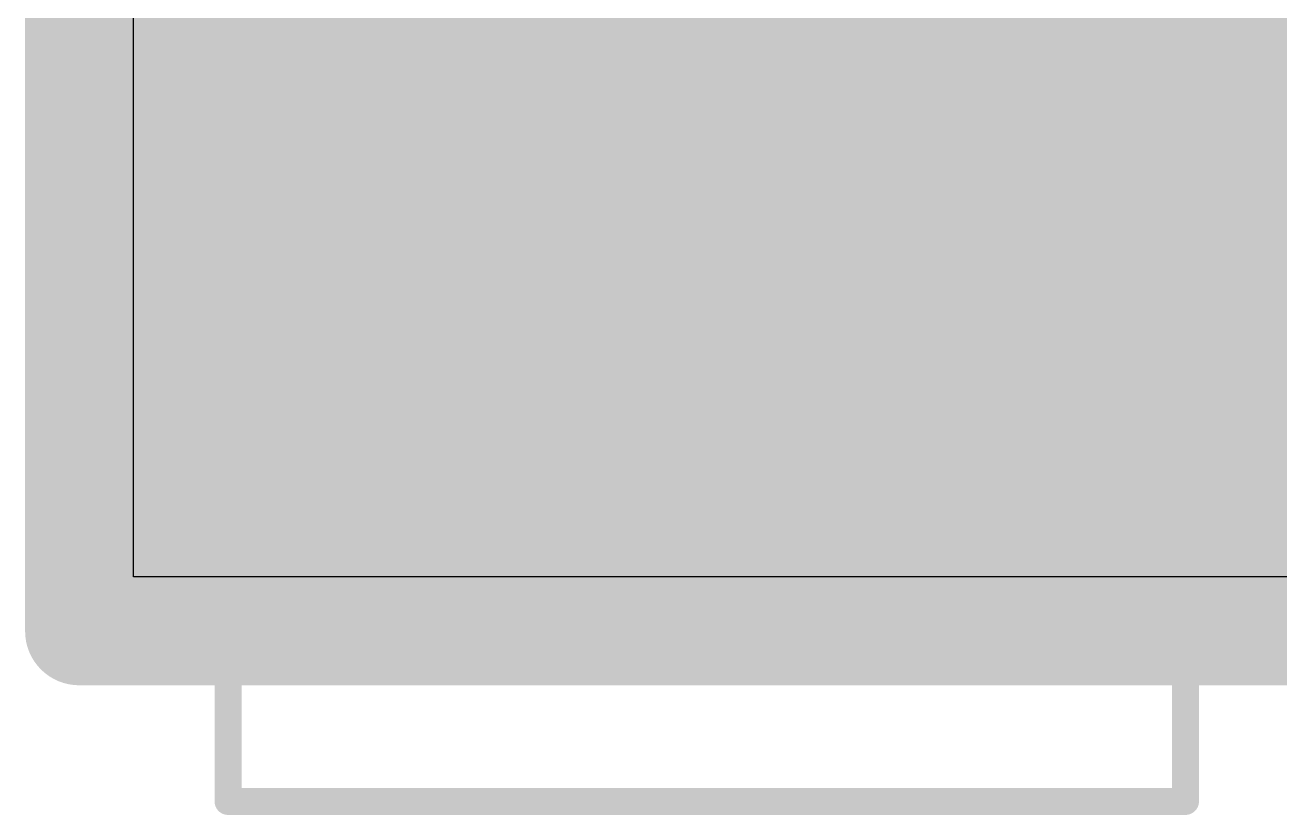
# Model space of a CAD drawing. Header units: millimetres. Extents: x 0.11 to 5.67, y 0.55 to 4.24.
# Drawn here: x 0.6828 to 1.1471, y 0.5531 to 0.8455 of the extents above; entities that cross this region are included whole.
import ezdxf

# ---------------------------------------------------------------- set-up
doc = ezdxf.new("R2010")
doc.units = ezdxf.units.MM
doc.header["$MEASUREMENT"] = 0
for name, color, linetype in [('BottomLayer', 5, 'Continuous'), ('BottomSolder', 6, 'Continuous'), ('InternalPlane1', 76, 'Continuous'), ('InternalPlane2', 16, 'Continuous'), ('KeepOutLayer', 6, 'Continuous'), ('MultiLayer', 9, 'Continuous'), ('PadHoleLayer', 156, 'Continuous'), ('TopLayer', 1, 'Continuous'), ('TopOverlay', 2, 'Continuous'), ('TopSolder', 216, 'Continuous')]:
    doc.layers.add(name, color=color, linetype=linetype)

# ---------------------------------------------------------------- blocks, each defined once
blk = doc.blocks.new('MIF2X02PRP_39')
at = {"layer": 'BottomLayer'}
for points, const_width in [([(-0.13583, 0.11811, 1), (-0.10039, 0.11811, 1)], 0.03543), ([(-0.01772, 0.11811, 1), (0.01772, 0.11811, 1)], 0.03543), ([(0.14055, 0.05906, 1), (0.19961, 0.05906, 1)], 0.05906), ([(-0.13583, 0, 1), (-0.10039, 0, 1)], 0.03543)]:
    blk.add_lwpolyline(points, format="xyb", close=True, dxfattribs=dict(at, const_width=const_width))
blk.add_solid([(0.03543, -0.03543), (0.03543, 0.03543), (-0.03543, -0.03543), (-0.03543, 0.03543)], dxfattribs=at)
at = {"layer": 'BottomSolder'}
for points, const_width in [([(-0.13681, 0.11811, 1), (-0.09941, 0.11811, 1)], 0.0374), ([(-0.0187, 0.11811, 1), (0.0187, 0.11811, 1)], 0.0374), ([(0.13957, 0.05906, 1), (0.20059, 0.05906, 1)], 0.06102), ([(-0.13681, 0, 1), (-0.09941, 0, 1)], 0.0374)]:
    blk.add_lwpolyline(points, format="xyb", close=True, dxfattribs=dict(at, const_width=const_width))
blk.add_solid([(0.0374, -0.0374), (0.0374, 0.0374), (-0.0374, -0.0374), (-0.0374, 0.0374)], dxfattribs=at)
at = {"layer": 'InternalPlane1'}
for points, const_width in [([(-0.13894, 0.11811, 1), (-0.09728, 0.11811, 1)], 0.04165), ([(-0.02083, 0.11811, 1), (0.02083, 0.11811, 1)], 0.04165), ([(0.13055, 0.05906, 1), (0.20961, 0.05906, 1)], 0.07906), ([(-0.02619, 0.0456, 1), (-0.02028, 0.0456, 1)], 0.00591), ([(0.02028, 0.0456, 1), (0.02619, 0.0456, 1)], 0.00591), ([(-0.13894, 0, 1), (-0.09728, 0, 1)], 0.04165), ([(-0.04856, 0.02324, 1), (-0.04265, 0.02324, 1)], 0.00591), ([(0.04265, 0.02324, 1), (0.04856, 0.02324, 1)], 0.00591), ([(-0.04856, -0.02324, 1), (-0.04265, -0.02324, 1)], 0.00591), ([(0.04265, -0.02324, 1), (0.04856, -0.02324, 1)], 0.00591), ([(-0.02619, -0.0456, 1), (-0.02028, -0.0456, 1)], 0.00591), ([(0.02028, -0.0456, 1), (0.02619, -0.0456, 1)], 0.00591)]:
    blk.add_lwpolyline(points, format="xyb", close=True, dxfattribs=dict(at, const_width=const_width))
at = {"layer": 'InternalPlane1', "const_width": 0.01181}
for points in [[(-0.02324, 0.0456, -0.240079), (0.02324, 0.0456)], [(-0.0456, -0.02324, -0.240079), (-0.0456, 0.02324)], [(0.0456, 0.02324, -0.240079), (0.0456, -0.02324)], [(0.02324, -0.0456, -0.240079), (-0.02324, -0.0456)]]:
    blk.add_lwpolyline(points, format="xyb", dxfattribs=at)
at = {"layer": 'InternalPlane2'}
for points, const_width in [([(-0.13894, 0.11811, 1), (-0.09728, 0.11811, 1)], 0.04165), ([(-0.02083, 0.11811, 1), (0.02083, 0.11811, 1)], 0.04165), ([(0.13055, 0.05906, 1), (0.20961, 0.05906, 1)], 0.07906), ([(-0.1443, 0.0456, 1), (-0.13839, 0.0456, 1)], 0.00591), ([(-0.09783, 0.0456, 1), (-0.09192, 0.0456, 1)], 0.00591), ([(-0.02083, 0, 1), (0.02083, 0, 1)], 0.04165), ([(-0.16667, 0.02324, 1), (-0.16076, 0.02324, 1)], 0.00591), ([(-0.07546, 0.02324, 1), (-0.06955, 0.02324, 1)], 0.00591), ([(-0.16667, -0.02324, 1), (-0.16076, -0.02324, 1)], 0.00591), ([(-0.07546, -0.02324, 1), (-0.06955, -0.02324, 1)], 0.00591), ([(-0.1443, -0.0456, 1), (-0.13839, -0.0456, 1)], 0.00591), ([(-0.09783, -0.0456, 1), (-0.09192, -0.0456, 1)], 0.00591)]:
    blk.add_lwpolyline(points, format="xyb", close=True, dxfattribs=dict(at, const_width=const_width))
at = {"layer": 'InternalPlane2', "const_width": 0.01181}
for points in [[(-0.14135, 0.0456, -0.240079), (-0.09487, 0.0456)], [(-0.16371, -0.02324, -0.240079), (-0.16371, 0.02324)], [(-0.07251, 0.02324, -0.240079), (-0.07251, -0.02324)], [(-0.09487, -0.0456, -0.240079), (-0.14135, -0.0456)]]:
    blk.add_lwpolyline(points, format="xyb", dxfattribs=at)
at = {"layer": 'MultiLayer'}
for points, const_width in [([(-0.13583, 0.11811, 1), (-0.10039, 0.11811, 1)], 0.03543), ([(-0.01772, 0.11811, 1), (0.01772, 0.11811, 1)], 0.03543), ([(0.14055, 0.05906, 1), (0.19961, 0.05906, 1)], 0.05906), ([(-0.13583, 0, 1), (-0.10039, 0, 1)], 0.03543)]:
    blk.add_lwpolyline(points, format="xyb", close=True, dxfattribs=dict(at, const_width=const_width))
blk.add_solid([(0.03543, -0.03543), (0.03543, 0.03543), (-0.03543, -0.03543), (-0.03543, 0.03543)], dxfattribs=at)
at = {"layer": 'PadHoleLayer'}
for points, const_width in [([(-0.12894, 0.11811, 1), (-0.10728, 0.11811, 1)], 0.02165), ([(-0.01083, 0.11811, 1), (0.01083, 0.11811, 1)], 0.02165), ([(0.14055, 0.05906, 1), (0.19961, 0.05906, 1)], 0.05906), ([(-0.12894, 0, 1), (-0.10728, 0, 1)], 0.02165), ([(-0.01083, 0, 1), (0.01083, 0, 1)], 0.02165)]:
    blk.add_lwpolyline(points, format="xyb", close=True, dxfattribs=dict(at, const_width=const_width))
at = {"layer": 'TopLayer'}
for points, const_width in [([(-0.13583, 0.11811, 1), (-0.10039, 0.11811, 1)], 0.03543), ([(-0.01772, 0.11811, 1), (0.01772, 0.11811, 1)], 0.03543), ([(0.14055, 0.05906, 1), (0.19961, 0.05906, 1)], 0.05906), ([(-0.13583, 0, 1), (-0.10039, 0, 1)], 0.03543)]:
    blk.add_lwpolyline(points, format="xyb", close=True, dxfattribs=dict(at, const_width=const_width))
blk.add_solid([(0.03543, -0.03543), (0.03543, 0.03543), (-0.03543, -0.03543), (-0.03543, 0.03543)], dxfattribs=at)
at = {"layer": 'TopOverlay', "const_width": 0.01}
for points in [[(0.35039, 0.23622), (0, 0.23622)], [(0, 0.17323), (0, 0.23622)], [(0.35039, -0.11811), (0.35039, 0.23622)], [(0, -0.11811), (0, -0.05512)], [(0.35039, -0.11811), (0, -0.11811)]]:
    blk.add_lwpolyline(points, dxfattribs=at)
at = {"layer": 'TopOverlay', "const_width": 0.005}
for points in [[(-0.0025, 0.23622, 1), (0.0025, 0.23622, 1)], [(-0.0025, 0.23622, 1), (0.0025, 0.23622, 1)], [(0.34789, 0.23622, 1), (0.35289, 0.23622, 1)], [(0.34789, 0.23622, 1), (0.35289, 0.23622, 1)], [(-0.0025, 0.17323, 1), (0.0025, 0.17323, 1)], [(-0.0025, -0.05512, 1), (0.0025, -0.05512, 1)], [(-0.0025, -0.11811, 1), (0.0025, -0.11811, 1)], [(-0.0025, -0.11811, 1), (0.0025, -0.11811, 1)], [(0.34789, -0.11811, 1), (0.35289, -0.11811, 1)], [(0.34789, -0.11811, 1), (0.35289, -0.11811, 1)]]:
    blk.add_lwpolyline(points, format="xyb", close=True, dxfattribs=at)
at = {"layer": 'TopSolder'}
for points, const_width in [([(-0.13681, 0.11811, 1), (-0.09941, 0.11811, 1)], 0.0374), ([(-0.0187, 0.11811, 1), (0.0187, 0.11811, 1)], 0.0374), ([(0.13957, 0.05906, 1), (0.20059, 0.05906, 1)], 0.06102), ([(-0.13681, 0, 1), (-0.09941, 0, 1)], 0.0374)]:
    blk.add_lwpolyline(points, format="xyb", close=True, dxfattribs=dict(at, const_width=const_width))
blk.add_solid([(0.0374, -0.0374), (0.0374, 0.0374), (-0.0374, -0.0374), (-0.0374, 0.0374)], dxfattribs=at)

msp = doc.modelspace()

# ---------------------------------------------------------------- linework, layer by layer
at = {"layer": 'BottomLayer', "const_width": 0.00787}
for points in [[(0.73031, 0.64862), (0.73031, 1.52657)], [(1.13976, 0.64862), (1.13976, 1.45177)], [(0.73031, 0.84941), (1.13976, 0.84941)], [(0.73031, 0.84153), (1.13976, 0.84153)], [(0.73031, 0.83366), (1.13976, 0.83366)], [(0.73031, 0.82578), (1.13976, 0.82578)], [(0.73031, 0.81791), (0.91243, 0.81791)], [(0.95765, 0.81791), (1.13976, 0.81791)], [(0.73031, 0.81004), (0.89379, 0.81004)], [(0.97629, 0.81004), (1.13976, 0.81004)], [(0.73031, 0.80216), (0.88243, 0.80216)], [(0.98765, 0.80216), (1.13976, 0.80216)], [(0.73031, 0.79429), (0.87413, 0.79429)], [(0.99595, 0.79429), (1.13976, 0.79429)], [(0.73031, 0.78641), (0.86774, 0.78641)], [(1.00234, 0.78641), (1.13976, 0.78641)], [(0.73031, 0.77854), (0.86277, 0.77854)], [(1.00731, 0.77854), (1.13976, 0.77854)], [(0.73031, 0.77067), (0.85892, 0.77067)], [(1.01115, 0.77067), (1.13976, 0.77067)], [(0.73031, 0.76279), (0.85605, 0.76279)], [(1.01403, 0.76279), (1.13976, 0.76279)], [(0.73031, 0.75492), (0.85403, 0.75492)], [(1.01605, 0.75492), (1.13976, 0.75492)], [(0.73031, 0.74704), (0.85282, 0.74704)], [(1.01726, 0.74704), (1.13976, 0.74704)], [(0.73031, 0.73917), (0.85237, 0.73917)], [(1.01771, 0.73917), (1.13976, 0.73917)], [(0.73031, 0.7313), (0.85267, 0.7313)], [(1.01741, 0.7313), (1.13976, 0.7313)], [(0.73031, 0.72342), (0.85373, 0.72342)], [(1.01635, 0.72342), (1.13976, 0.72342)], [(0.73031, 0.71555), (0.85558, 0.71555)], [(1.0145, 0.71555), (1.13976, 0.71555)], [(0.73031, 0.70767), (0.85828, 0.70767)], [(1.0118, 0.70767), (1.13976, 0.70767)], [(0.73031, 0.6998), (0.86192, 0.6998)], [(1.00816, 0.6998), (1.13976, 0.6998)], [(0.73031, 0.69193), (0.86665, 0.69193)], [(1.00343, 0.69193), (1.13976, 0.69193)], [(0.73031, 0.68405), (0.87272, 0.68405)], [(0.99736, 0.68405), (1.13976, 0.68405)], [(0.73031, 0.67618), (0.88058, 0.67618)], [(0.9895, 0.67618), (1.13976, 0.67618)], [(0.73031, 0.6683), (0.89118, 0.6683)], [(0.9789, 0.6683), (1.13976, 0.6683)], [(0.73031, 0.66043), (0.9075, 0.66043)], [(0.96258, 0.66043), (1.13976, 0.66043)], [(0.73031, 0.65256), (1.13976, 0.65256)], [(0.73031, 0.64862), (1.13976, 0.64862)]]:
    msp.add_lwpolyline(points, dxfattribs=at)
at = {"layer": 'BottomLayer'}
for points, const_width in [([(0.72835, 0.84941, 1), (0.73228, 0.84941, 1)], 0.00394), ([(1.1378, 0.84941, 1), (1.14173, 0.84941, 1)], 0.00394), ([(0.72835, 0.84153, 1), (0.73228, 0.84153, 1)], 0.00394), ([(1.1378, 0.84153, 1), (1.14173, 0.84153, 1)], 0.00394), ([(0.72835, 0.83366, 1), (0.73228, 0.83366, 1)], 0.00394), ([(1.1378, 0.83366, 1), (1.14173, 0.83366, 1)], 0.00394), ([(0.72835, 0.82578, 1), (0.73228, 0.82578, 1)], 0.00394), ([(1.1378, 0.82578, 1), (1.14173, 0.82578, 1)], 0.00394), ([(1.01772, 0.73839, 1), (0.85236, 0.73839, 1)], 0.00787), ([(1.01772, 0.73839, 1), (0.85236, 0.73839, 1)], 0.00787), ([(0.72835, 0.81791, 1), (0.73228, 0.81791, 1)], 0.00394), ([(0.91046, 0.81791, 1), (0.91439, 0.81791, 1)], 0.00394), ([(0.95569, 0.81791, 1), (0.95962, 0.81791, 1)], 0.00394), ([(1.1378, 0.81791, 1), (1.14173, 0.81791, 1)], 0.00394), ([(0.72835, 0.81004, 1), (0.73228, 0.81004, 1)], 0.00394), ([(0.89182, 0.81004, 1), (0.89576, 0.81004, 1)], 0.00394), ([(0.97432, 0.81004, 1), (0.97826, 0.81004, 1)], 0.00394), ([(1.1378, 0.81004, 1), (1.14173, 0.81004, 1)], 0.00394), ([(0.72835, 0.80216, 1), (0.73228, 0.80216, 1)], 0.00394), ([(0.88046, 0.80216, 1), (0.8844, 0.80216, 1)], 0.00394), ([(0.98568, 0.80216, 1), (0.98962, 0.80216, 1)], 0.00394), ([(1.1378, 0.80216, 1), (1.14173, 0.80216, 1)], 0.00394), ([(0.72835, 0.79429, 1), (0.73228, 0.79429, 1)], 0.00394), ([(0.87216, 0.79429, 1), (0.87609, 0.79429, 1)], 0.00394), ([(0.99398, 0.79429, 1), (0.99792, 0.79429, 1)], 0.00394), ([(1.1378, 0.79429, 1), (1.14173, 0.79429, 1)], 0.00394), ([(0.72835, 0.78641, 1), (0.73228, 0.78641, 1)], 0.00394), ([(0.86577, 0.78641, 1), (0.86971, 0.78641, 1)], 0.00394), ([(1.00037, 0.78641, 1), (1.0043, 0.78641, 1)], 0.00394), ([(1.1378, 0.78641, 1), (1.14173, 0.78641, 1)], 0.00394), ([(0.72835, 0.77854, 1), (0.73228, 0.77854, 1)], 0.00394), ([(0.8608, 0.77854, 1), (0.86474, 0.77854, 1)], 0.00394), ([(1.00534, 0.77854, 1), (1.00928, 0.77854, 1)], 0.00394), ([(1.1378, 0.77854, 1), (1.14173, 0.77854, 1)], 0.00394), ([(0.72835, 0.77067, 1), (0.73228, 0.77067, 1)], 0.00394), ([(0.85696, 0.77067, 1), (0.86089, 0.77067, 1)], 0.00394), ([(1.00919, 0.77067, 1), (1.01312, 0.77067, 1)], 0.00394), ([(1.1378, 0.77067, 1), (1.14173, 0.77067, 1)], 0.00394), ([(0.72835, 0.76279, 1), (0.73228, 0.76279, 1)], 0.00394), ([(0.85408, 0.76279, 1), (0.85802, 0.76279, 1)], 0.00394), ([(1.01206, 0.76279, 1), (1.016, 0.76279, 1)], 0.00394), ([(1.1378, 0.76279, 1), (1.14173, 0.76279, 1)], 0.00394), ([(0.72835, 0.75492, 1), (0.73228, 0.75492, 1)], 0.00394), ([(0.85206, 0.75492, 1), (0.856, 0.75492, 1)], 0.00394), ([(1.01408, 0.75492, 1), (1.01802, 0.75492, 1)], 0.00394), ([(1.1378, 0.75492, 1), (1.14173, 0.75492, 1)], 0.00394), ([(0.72835, 0.74704, 1), (0.73228, 0.74704, 1)], 0.00394), ([(0.85085, 0.74704, 1), (0.85479, 0.74704, 1)], 0.00394), ([(1.01529, 0.74704, 1), (1.01923, 0.74704, 1)], 0.00394), ([(1.1378, 0.74704, 1), (1.14173, 0.74704, 1)], 0.00394), ([(0.72835, 0.73917, 1), (0.73228, 0.73917, 1)], 0.00394), ([(0.8504, 0.73917, 1), (0.85433, 0.73917, 1)], 0.00394), ([(1.01574, 0.73917, 1), (1.01968, 0.73917, 1)], 0.00394), ([(1.1378, 0.73917, 1), (1.14173, 0.73917, 1)], 0.00394), ([(0.85039, 0.73839, 1), (0.85433, 0.73839, 1)], 0.00394), ([(0.85039, 0.73839, 1), (0.85433, 0.73839, 1)], 0.00394), ([(1.01575, 0.73839, 1), (1.01968, 0.73839, 1)], 0.00394), ([(1.01575, 0.73839, 1), (1.01968, 0.73839, 1)], 0.00394), ([(0.72835, 0.7313, 1), (0.73228, 0.7313, 1)], 0.00394), ([(0.8507, 0.7313, 1), (0.85464, 0.7313, 1)], 0.00394), ([(1.01544, 0.7313, 1), (1.01938, 0.7313, 1)], 0.00394), ([(1.1378, 0.7313, 1), (1.14173, 0.7313, 1)], 0.00394), ([(0.72835, 0.72342, 1), (0.73228, 0.72342, 1)], 0.00394), ([(0.85176, 0.72342, 1), (0.8557, 0.72342, 1)], 0.00394), ([(1.01438, 0.72342, 1), (1.01832, 0.72342, 1)], 0.00394), ([(1.1378, 0.72342, 1), (1.14173, 0.72342, 1)], 0.00394), ([(0.72835, 0.71555, 1), (0.73228, 0.71555, 1)], 0.00394), ([(0.85361, 0.71555, 1), (0.85755, 0.71555, 1)], 0.00394), ([(1.01253, 0.71555, 1), (1.01647, 0.71555, 1)], 0.00394), ([(1.1378, 0.71555, 1), (1.14173, 0.71555, 1)], 0.00394), ([(0.72835, 0.70767, 1), (0.73228, 0.70767, 1)], 0.00394), ([(0.85631, 0.70767, 1), (0.86025, 0.70767, 1)], 0.00394), ([(1.00983, 0.70767, 1), (1.01377, 0.70767, 1)], 0.00394), ([(1.1378, 0.70767, 1), (1.14173, 0.70767, 1)], 0.00394), ([(0.72835, 0.6998, 1), (0.73228, 0.6998, 1)], 0.00394), ([(0.85995, 0.6998, 1), (0.86389, 0.6998, 1)], 0.00394), ([(1.00619, 0.6998, 1), (1.01013, 0.6998, 1)], 0.00394), ([(1.1378, 0.6998, 1), (1.14173, 0.6998, 1)], 0.00394), ([(0.72835, 0.69193, 1), (0.73228, 0.69193, 1)], 0.00394), ([(0.86468, 0.69193, 1), (0.86862, 0.69193, 1)], 0.00394), ([(1.00146, 0.69193, 1), (1.0054, 0.69193, 1)], 0.00394), ([(1.1378, 0.69193, 1), (1.14173, 0.69193, 1)], 0.00394), ([(0.72835, 0.68405, 1), (0.73228, 0.68405, 1)], 0.00394), ([(0.87075, 0.68405, 1), (0.87469, 0.68405, 1)], 0.00394), ([(0.99539, 0.68405, 1), (0.99932, 0.68405, 1)], 0.00394), ([(1.1378, 0.68405, 1), (1.14173, 0.68405, 1)], 0.00394), ([(0.72835, 0.67618, 1), (0.73228, 0.67618, 1)], 0.00394), ([(0.87861, 0.67618, 1), (0.88255, 0.67618, 1)], 0.00394), ([(0.98753, 0.67618, 1), (0.99147, 0.67618, 1)], 0.00394), ([(1.1378, 0.67618, 1), (1.14173, 0.67618, 1)], 0.00394), ([(0.72835, 0.6683, 1), (0.73228, 0.6683, 1)], 0.00394), ([(0.88921, 0.6683, 1), (0.89314, 0.6683, 1)], 0.00394), ([(0.97693, 0.6683, 1), (0.98087, 0.6683, 1)], 0.00394), ([(1.1378, 0.6683, 1), (1.14173, 0.6683, 1)], 0.00394), ([(0.72835, 0.66043, 1), (0.73228, 0.66043, 1)], 0.00394), ([(0.90553, 0.66043, 1), (0.90947, 0.66043, 1)], 0.00394), ([(0.96061, 0.66043, 1), (0.96455, 0.66043, 1)], 0.00394), ([(1.1378, 0.66043, 1), (1.14173, 0.66043, 1)], 0.00394), ([(0.72835, 0.65256, 1), (0.73228, 0.65256, 1)], 0.00394), ([(1.1378, 0.65256, 1), (1.14173, 0.65256, 1)], 0.00394), ([(0.72835, 0.64862, 1), (0.73228, 0.64862, 1)], 0.00394), ([(0.72835, 0.64862, 1), (0.73228, 0.64862, 1)], 0.00394), ([(1.1378, 0.64862, 1), (1.14173, 0.64862, 1)], 0.00394), ([(1.1378, 0.64862, 1), (1.14173, 0.64862, 1)], 0.00394)]:
    msp.add_lwpolyline(points, format="xyb", close=True, dxfattribs=dict(at, const_width=const_width))
at = {"layer": 'InternalPlane1'}
for p, q in [((0.72285, 0.64116), (0.72285, 4.14427)), ((5.40707, 0.64116), (0.72285, 0.64116))]:
    msp.add_line(p, q, dxfattribs=at)
at = {"layer": 'InternalPlane1', "const_width": 0.04}
for points in [[(0.70276, 0.62106), (0.70276, 4.16437)], [(0.70276, 0.62106), (5.42717, 0.62106)]]:
    msp.add_lwpolyline(points, dxfattribs=at)
at = {"layer": 'InternalPlane1', "const_width": 0.02}
msp.add_lwpolyline([(0.69276, 0.62106, 1), (0.71276, 0.62106, 1)], format="xyb", close=True, dxfattribs=at)
msp.add_lwpolyline([(0.69276, 0.62106, 1), (0.71276, 0.62106, 1)], format="xyb", close=True, dxfattribs=at)
at = {"layer": 'InternalPlane2'}
for p, q in [((0.72285, 0.64116), (0.72285, 1.2844)), ((5.40707, 0.64116), (0.72285, 0.64116))]:
    msp.add_line(p, q, dxfattribs=at)
at = {"layer": 'InternalPlane2', "const_width": 0.04}
for points in [[(0.70276, 0.62106), (0.70276, 4.16437)], [(0.70276, 0.62106), (5.42717, 0.62106)]]:
    msp.add_lwpolyline(points, dxfattribs=at)
at = {"layer": 'InternalPlane2', "const_width": 0.02}
msp.add_lwpolyline([(0.69276, 0.62106, 1), (0.71276, 0.62106, 1)], format="xyb", close=True, dxfattribs=at)
msp.add_lwpolyline([(0.69276, 0.62106, 1), (0.71276, 0.62106, 1)], format="xyb", close=True, dxfattribs=at)
at = {"layer": 'KeepOutLayer', "const_width": 0.00787}
for points in [[(0.70276, 0.62106), (0.70276, 4.16437)], [(0.70276, 0.62106), (5.42717, 0.62106)]]:
    msp.add_lwpolyline(points, dxfattribs=at)
at = {"layer": 'KeepOutLayer', "const_width": 0.00394}
msp.add_lwpolyline([(0.70079, 0.62106, 1), (0.70472, 0.62106, 1)], format="xyb", close=True, dxfattribs=at)
msp.add_lwpolyline([(0.70079, 0.62106, 1), (0.70472, 0.62106, 1)], format="xyb", close=True, dxfattribs=at)
at = {"layer": 'TopLayer', "const_width": 0.00787}
for points in [[(0.72047, 0.63878), (0.72047, 0.98433)], [(0.72047, 0.84941), (1.17224, 0.84941)], [(0.72047, 0.84153), (1.18011, 0.84153)], [(0.72047, 0.83366), (1.18798, 0.83366)], [(0.72047, 0.82578), (1.19586, 0.82578)], [(0.72047, 0.81791), (1.20373, 0.81791)], [(0.72047, 0.81004), (0.92196, 0.81004)], [(0.94812, 0.81004), (1.21374, 0.81004)], [(0.72047, 0.80216), (0.89986, 0.80216)], [(0.97022, 0.80216), (1.329, 0.80216)], [(0.72047, 0.79429), (0.88835, 0.79429)], [(0.98173, 0.79429), (1.31748, 0.79429)], [(0.72047, 0.78641), (0.88028, 0.78641)], [(0.98979, 0.78641), (1.30942, 0.78641)], [(0.72047, 0.77854), (0.87427, 0.77854)], [(0.99581, 0.77854), (1.30341, 0.77854)], [(0.72047, 0.77067), (0.86975, 0.77067)], [(1.00033, 0.77067), (1.29888, 0.77067)], [(0.72047, 0.76279), (0.86642, 0.76279)], [(1.00366, 0.76279), (1.29555, 0.76279)], [(0.72047, 0.75492), (0.86411, 0.75492)], [(1.00597, 0.75492), (1.29324, 0.75492)], [(0.72047, 0.74704), (0.86272, 0.74704)], [(1.00736, 0.74704), (1.29186, 0.74704)], [(0.72047, 0.73917), (0.86221, 0.73917)], [(1.00787, 0.73917), (1.29134, 0.73917)], [(0.72047, 0.7313), (0.86255, 0.7313)], [(1.00753, 0.7313), (1.29168, 0.7313)], [(0.72047, 0.72342), (0.86376, 0.72342)], [(1.00632, 0.72342), (1.29289, 0.72342)], [(0.72047, 0.71555), (0.86588, 0.71555)], [(1.0042, 0.71555), (1.29501, 0.71555)], [(0.72047, 0.70767), (0.869, 0.70767)], [(1.00108, 0.70767), (1.29813, 0.70767)], [(0.72047, 0.6998), (0.87327, 0.6998)], [(0.99681, 0.6998), (1.3024, 0.6998)], [(0.72047, 0.69193), (0.87895, 0.69193)], [(0.99113, 0.69193), (1.30808, 0.69193)], [(0.72047, 0.68405), (0.88653, 0.68405)], [(0.98354, 0.68405), (1.31567, 0.68405)], [(0.72047, 0.67618), (0.89716, 0.67618)], [(0.97292, 0.67618), (1.32629, 0.67618)], [(0.72047, 0.6683), (0.9152, 0.6683)], [(0.95487, 0.6683), (1.34434, 0.6683)], [(0.72047, 0.66043), (2.01863, 0.66043)], [(0.72047, 0.65256), (2.03466, 0.65256)], [(0.72047, 0.64468), (2.06196, 0.64468)], [(0.72047, 0.63878), (5.40945, 0.63878)]]:
    msp.add_lwpolyline(points, dxfattribs=at)
at = {"layer": 'TopLayer'}
for points, const_width in [([(0.7185, 0.84941, 1), (0.72244, 0.84941, 1)], 0.00394), ([(0.7185, 0.84153, 1), (0.72244, 0.84153, 1)], 0.00394), ([(0.7185, 0.83366, 1), (0.72244, 0.83366, 1)], 0.00394), ([(0.7185, 0.82578, 1), (0.72244, 0.82578, 1)], 0.00394), ([(0.7185, 0.81791, 1), (0.72244, 0.81791, 1)], 0.00394), ([(0.7185, 0.81004, 1), (0.72244, 0.81004, 1)], 0.00394), ([(1.00787, 0.73839, 1), (0.8622, 0.73839, 1)], 0.00787), ([(1.00787, 0.73839, 1), (0.8622, 0.73839, 1)], 0.00787), ([(0.91999, 0.81004, 1), (0.92393, 0.81004, 1)], 0.00394), ([(0.94615, 0.81004, 1), (0.95009, 0.81004, 1)], 0.00394), ([(0.7185, 0.80216, 1), (0.72244, 0.80216, 1)], 0.00394), ([(0.89789, 0.80216, 1), (0.90183, 0.80216, 1)], 0.00394), ([(0.96825, 0.80216, 1), (0.97219, 0.80216, 1)], 0.00394), ([(0.7185, 0.79429, 1), (0.72244, 0.79429, 1)], 0.00394), ([(0.88638, 0.79429, 1), (0.89032, 0.79429, 1)], 0.00394), ([(0.97976, 0.79429, 1), (0.9837, 0.79429, 1)], 0.00394), ([(0.7185, 0.78641, 1), (0.72244, 0.78641, 1)], 0.00394), ([(0.87832, 0.78641, 1), (0.88225, 0.78641, 1)], 0.00394), ([(0.98783, 0.78641, 1), (0.99176, 0.78641, 1)], 0.00394), ([(0.7185, 0.77854, 1), (0.72244, 0.77854, 1)], 0.00394), ([(0.8723, 0.77854, 1), (0.87624, 0.77854, 1)], 0.00394), ([(0.99384, 0.77854, 1), (0.99777, 0.77854, 1)], 0.00394), ([(0.7185, 0.77067, 1), (0.72244, 0.77067, 1)], 0.00394), ([(0.86778, 0.77067, 1), (0.87172, 0.77067, 1)], 0.00394), ([(0.99836, 0.77067, 1), (1.0023, 0.77067, 1)], 0.00394), ([(0.7185, 0.76279, 1), (0.72244, 0.76279, 1)], 0.00394), ([(0.86445, 0.76279, 1), (0.86838, 0.76279, 1)], 0.00394), ([(1.00169, 0.76279, 1), (1.00563, 0.76279, 1)], 0.00394), ([(0.7185, 0.75492, 1), (0.72244, 0.75492, 1)], 0.00394), ([(0.86214, 0.75492, 1), (0.86607, 0.75492, 1)], 0.00394), ([(1.004, 0.75492, 1), (1.00794, 0.75492, 1)], 0.00394), ([(0.7185, 0.74704, 1), (0.72244, 0.74704, 1)], 0.00394), ([(0.86075, 0.74704, 1), (0.86469, 0.74704, 1)], 0.00394), ([(1.00539, 0.74704, 1), (1.00933, 0.74704, 1)], 0.00394), ([(0.7185, 0.73917, 1), (0.72244, 0.73917, 1)], 0.00394), ([(0.86024, 0.73917, 1), (0.86418, 0.73917, 1)], 0.00394), ([(1.0059, 0.73917, 1), (1.00984, 0.73917, 1)], 0.00394), ([(0.86024, 0.73839, 1), (0.86417, 0.73839, 1)], 0.00394), ([(0.86024, 0.73839, 1), (0.86417, 0.73839, 1)], 0.00394), ([(1.00591, 0.73839, 1), (1.00984, 0.73839, 1)], 0.00394), ([(1.00591, 0.73839, 1), (1.00984, 0.73839, 1)], 0.00394), ([(0.7185, 0.7313, 1), (0.72244, 0.7313, 1)], 0.00394), ([(0.86058, 0.7313, 1), (0.86452, 0.7313, 1)], 0.00394), ([(1.00556, 0.7313, 1), (1.0095, 0.7313, 1)], 0.00394), ([(0.7185, 0.72342, 1), (0.72244, 0.72342, 1)], 0.00394), ([(0.86179, 0.72342, 1), (0.86573, 0.72342, 1)], 0.00394), ([(1.00435, 0.72342, 1), (1.00829, 0.72342, 1)], 0.00394), ([(0.7185, 0.71555, 1), (0.72244, 0.71555, 1)], 0.00394), ([(0.86391, 0.71555, 1), (0.86785, 0.71555, 1)], 0.00394), ([(1.00223, 0.71555, 1), (1.00617, 0.71555, 1)], 0.00394), ([(0.7185, 0.70767, 1), (0.72244, 0.70767, 1)], 0.00394), ([(0.86703, 0.70767, 1), (0.87096, 0.70767, 1)], 0.00394), ([(0.99911, 0.70767, 1), (1.00305, 0.70767, 1)], 0.00394), ([(0.7185, 0.6998, 1), (0.72244, 0.6998, 1)], 0.00394), ([(0.8713, 0.6998, 1), (0.87523, 0.6998, 1)], 0.00394), ([(0.99484, 0.6998, 1), (0.99878, 0.6998, 1)], 0.00394), ([(0.7185, 0.69193, 1), (0.72244, 0.69193, 1)], 0.00394), ([(0.87698, 0.69193, 1), (0.88092, 0.69193, 1)], 0.00394), ([(0.98916, 0.69193, 1), (0.9931, 0.69193, 1)], 0.00394), ([(0.7185, 0.68405, 1), (0.72244, 0.68405, 1)], 0.00394), ([(0.88457, 0.68405, 1), (0.8885, 0.68405, 1)], 0.00394), ([(0.98158, 0.68405, 1), (0.98551, 0.68405, 1)], 0.00394), ([(0.7185, 0.67618, 1), (0.72244, 0.67618, 1)], 0.00394), ([(0.89519, 0.67618, 1), (0.89913, 0.67618, 1)], 0.00394), ([(0.97095, 0.67618, 1), (0.97489, 0.67618, 1)], 0.00394), ([(0.7185, 0.6683, 1), (0.72244, 0.6683, 1)], 0.00394), ([(0.91324, 0.6683, 1), (0.91717, 0.6683, 1)], 0.00394), ([(0.95291, 0.6683, 1), (0.95684, 0.6683, 1)], 0.00394), ([(0.7185, 0.66043, 1), (0.72244, 0.66043, 1)], 0.00394), ([(0.7185, 0.65256, 1), (0.72244, 0.65256, 1)], 0.00394), ([(0.7185, 0.64468, 1), (0.72244, 0.64468, 1)], 0.00394), ([(0.7185, 0.63878, 1), (0.72244, 0.63878, 1)], 0.00394), ([(0.7185, 0.63878, 1), (0.72244, 0.63878, 1)], 0.00394)]:
    msp.add_lwpolyline(points, format="xyb", close=True, dxfattribs=dict(at, const_width=const_width))

# ---------------------------------------------------------------- block references
at = {"rotation": 270}
msp.add_blockref('MIF2X02PRP_39', (0.87598, 0.90846), dxfattribs=at)

doc.saveas('drawing.dxf')
